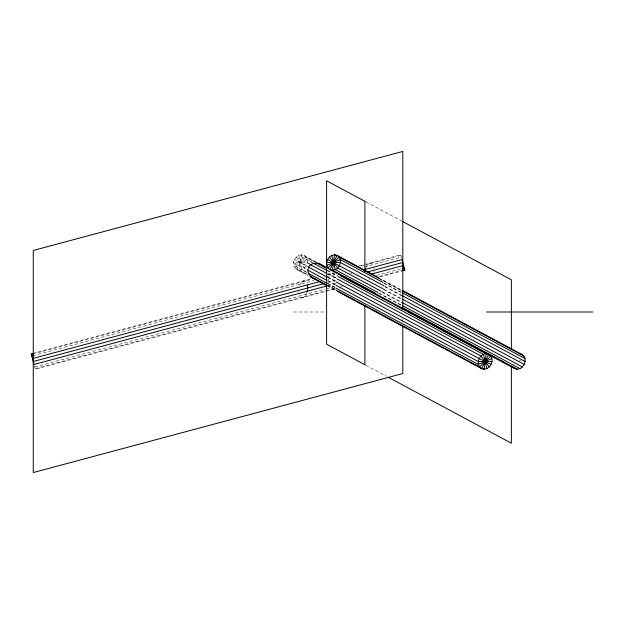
<?xml version="1.0" encoding="UTF-8"?>
<svg xmlns="http://www.w3.org/2000/svg" width="624" height="624" viewBox="0 0 624 624"><rect width="100%" height="100%" fill="white"/><g stroke="black" fill="none" stroke-linecap="round" stroke-linejoin="round"><path stroke-width="0.47" stroke-dasharray="3.12 2.34" d="M373.87 272.22L373.955 271.401M316.399 262.041L303.958 255.38L296.774 269.607C304.762 273.008 311.555 259.74 303.958 255.38C299.122 253.344 294.099 257.728 293.467 262.493C292.547 270.902 303.436 272.041 308.482 275.878M299.528 285.496L301.462 282.025L303.217 280.925L304.98 281.081L306.727 283.07M307.039 292.477L304.98 296.322L303.217 297.422L301.462 297.266L299.528 294.824M365.859 267.563L367.723 264.264L369.486 263.164L371.241 263.32L373.238 265.918M323.911 277.672L324.527 276.923M369.704 279.529L368.932 279.622M519.113 361.14L520.806 360.407M33.08 353.309L311.618 278.671M327.483 274.42L333.083 272.922M359.221 265.918L400.733 254.795L401.653 258.211M32.3 354.143L311.696 279.279M327.46 275.059L334.955 273.047M361.007 266.066L400.897 255.38M32.744 355.813L313.958 280.465M326.079 277.212L336.352 274.459M364.338 266.963L401.341 257.049M327.943 279.388L337.288 276.884M350.329 273.39L352.24 272.883M327.467 282.68L336.82 280.168M327.943 285.706L336.352 283.452M34.718 366.951L325.159 289.13M326.079 288.881L335.416 286.377M376.436 275.395L401.474 268.679M35.17 368.62L334.955 288.296M340.54 286.798L342.436 286.291M379.61 276.331L401.934 270.348M334.955 288.92L35.326 369.205L34.406 365.789M379.727 276.923L403.003 270.691M293.467 312L326.227 312M306.353 265.434L294.388 259.545L308.521 267.119M365.945 201.872L401.872 221.122M383.284 280.129L402.106 290.215M382.738 280.426L401.552 290.511M384.142 281.377L402.106 291.01M383.9 282.922L401.864 292.555M383.994 283.343L401.957 292.968M384.883 286.33L401.989 295.495M384.946 286.845L402.059 296.01M383.963 289.279L401.926 298.904M383.12 289.341L401.934 299.426M382.13 291.775L401.809 302.312M382.2 292.289L401.872 302.835M378.815 292.984L401.911 305.362M378.908 293.397L402.004 305.776M315.175 261.979L305.978 257.049L294.754 267.938L307.203 274.607M317.023 263.164L301.4 254.795L299.333 270.192L306.914 274.256M312.156 262.236L307.141 259.545L293.592 265.434L308.521 273.437M327.241 270.317L337.537 275.831M313.505 263.32L298.678 255.38L302.055 269.607L306.259 271.853M327.233 270.683L337.537 276.206M309.746 263.819L307.273 262.493L293.467 262.493L306.134 269.279M327.943 273.569L336.539 278.179M310.518 264.709L296.213 257.049L304.52 267.938L306.173 268.819M327.647 273.889L336.219 278.483M327.241 276.635L335.821 281.229M327.389 277.228L335.104 281.369M327.826 280.426L335.556 284.567M327.514 280.738L335.228 284.872M327.405 283.187L335.119 287.321M327.397 283.553L335.111 287.687M327.304 285.184L335.018 289.31M327.678 285.574L335.4 289.715M327.218 285.925L335.798 290.519M365.945 365.29L386.474 376.288M373.87 268.273L373.955 269.038M298.771 291.743L298.857 292.516M402.8 318.989L402.8 322.889"/><path stroke-width="0.94" d="M365.032 271.229L365.422 268.85M316.368 279.466C310.9 278.577 306.197 272.602 308.521 267.119C311.501 261.83 319.231 262.22 323.162 266.183M372.676 292.523L329.901 269.607C322.312 265.247 329.105 251.979 337.093 255.38L379.01 277.844M337.506 291.431L481.541 368.62C489.528 372.021 496.322 358.753 488.732 354.393L341.141 275.301M424 320.026L514.675 368.62C522.662 372.021 529.456 358.753 521.859 354.393L402.964 290.675M307.281 291.743L307.819 287.937L307.281 284.427M327.889 267.938L339.113 257.049L381.88 279.965M490.745 356.062L479.528 366.951L336.258 290.176M326.726 265.434L340.267 259.545L383.042 282.469M491.907 358.566L478.366 364.455L335.969 288.148M33.08 353.309L31.2 353.808L34.055 364.455L327.038 285.948M31.356 354.393L33.236 353.894M31.801 356.062L33.688 355.563M32.471 358.566L319.582 281.635M365.235 269.396L402.012 259.545L404.859 270.192L403.003 270.691M33.259 361.507L323.723 283.678M367.653 271.908L402.8 262.493M370.843 274.209L403.588 265.434M402.402 268.429L404.258 267.938M402.854 270.098L404.703 269.607M326.594 262.493L340.4 262.493L384.025 285.87M486.556 312L592.8 312M492.04 361.507L478.234 361.507L336.079 285.332M520.151 354.003L521.859 354.393M327.514 259.545L383.105 288.818M491.119 364.455L479.154 358.566L335.962 281.822M365.087 201.412L326.594 180.781L326.594 344.198L365.087 364.829M402.73 221.582L511.368 279.802L511.368 348.863M402.41 290.971L523.879 356.062M336.242 255.707L334.534 254.795L332.467 270.192L375.235 293.108M402.714 293.007L525.041 358.566M402.847 295.955L525.166 361.507M402.784 299.364L524.254 364.455M381.28 291.314L337.654 267.938L329.347 257.049M402.659 302.773L522.421 366.951M377.957 292.523L335.189 269.607L332.467 270.192L329.901 269.607L337.093 255.38C342.662 258.617 340.571 267.314 335.189 269.607L331.812 255.38M402.769 305.822L519.956 368.62M402.613 307.78L517.234 369.205M337.295 272.977L339.011 273.897M344.144 276.643L346.71 278.023M492.125 355.953L495.55 357.786M501.54 360.992L503.248 361.912M318.061 262.93L326.555 267.485M402.613 308.568L406.037 310.401M407.745 311.321L415.444 315.448M417.16 316.36L422.292 319.114M325.244 267.376L323.536 266.456L323.786 266.822M347.545 279.326L350.977 281.159M365.547 288.974L367.263 289.895M381.841 297.703L383.557 298.623M401.567 308.272L403.283 309.192M409.282 312.406L412.714 314.246M417.862 317.008L419.57 317.92M425.576 321.142L429.008 322.975M443.586 330.79L445.302 331.711M459.872 339.518L461.588 340.439M463.304 341.359L465.02 342.28M470.168 345.033L471.884 345.953M476.167 348.254L481.315 351.008M317.023 263.164L326.469 268.226M340.205 275.59L486.166 353.808L488.732 354.393L481.541 368.62C475.012 364.798 479.06 353.902 486.166 353.808L484.107 369.205L482.391 368.293M313.505 263.32L326.375 270.223M338.395 276.666L483.444 354.393L486.821 368.62M310.518 264.709L326.797 273.437M337.069 278.944L480.987 356.062L489.286 366.951M308.521 267.119L326.531 276.767M307.819 270.184L326.664 280.285M308.521 273.437L326.539 283.093M310.518 276.377L326.82 285.113M310.159 276.775L326.36 285.464M388.183 377.208L511.368 443.219L511.368 366.374M512.655 366.951L514.675 368.62M402.8 309.247L402.8 151.437L33.259 250.458L33.259 472.563L402.8 373.542L402.8 325.814M364.884 201.302L364.884 271.339M364.884 305.378L364.884 364.712"/></g></svg>
